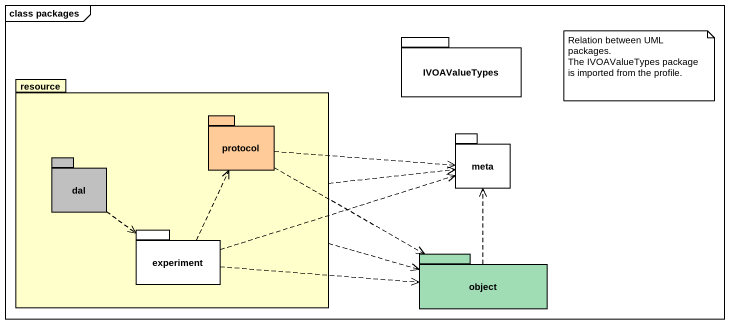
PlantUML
@startuml
mainframe class packages
package IVOAValueTypes {
}
package resource #FFFFCC {
  package "protocol" as protocol_ #FFCC99 {
  }
  package dal #C0C0C0 {
  }
  package experiment {
  }
}
package meta #FFFFFF {
}
package "object" as object_ #A0DCB4 {
}
resource .right.> meta
resource .right.> object_
protocol_ .right.> meta
protocol_ .right.> object_
dal ..> experiment
experiment .up.> protocol_
experiment .right.> meta
experiment .right.> object_
object_ .up.> meta
note as N1
  Relation between UML packages.
  The IVOAValueTypes package is imported from the profile.
end note
@enduml
